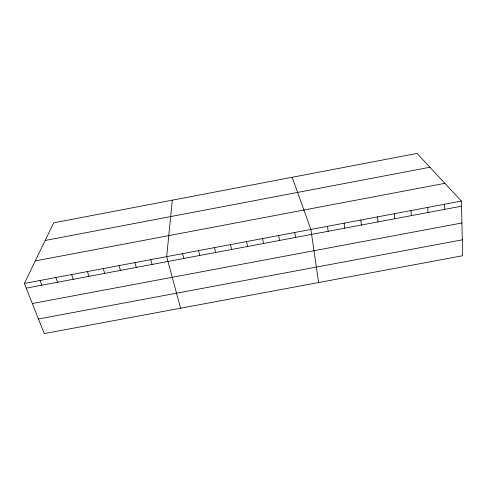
<?xml version="1.0" encoding="UTF-8"?>
<svg xmlns="http://www.w3.org/2000/svg" width="487" height="487" viewBox="0 0 487 487"><rect width="100%" height="100%" fill="white"/><g stroke="black" fill="none" stroke-linecap="round" stroke-linejoin="round"><path stroke-width="0.73" d="M172.301 200.175L166.676 256.625L180.586 308.21M24.35 283.452L53.728 222.821L417.036 153.429L461.426 201.07L462.65 255.742L44.268 333.571L24.35 283.452L461.426 201.07M45.181 240.462L429.918 167.254M35.265 260.922L444.899 183.325M26.213 288.14L461.542 206.19M32.331 303.535L461.919 222.985M38.467 318.979L462.297 239.829M40.074 280.488L41.876 285.193M55.816 277.523L57.557 282.241M292.163 177.28L310.876 229.444L318.614 282.533M71.589 274.546L73.263 279.282M87.38 271.569L88.993 276.324M103.195 268.593L104.748 273.359M119.029 265.604L120.52 270.388M134.893 262.615L136.317 267.412M150.775 259.626L152.139 264.435M182.607 253.624L183.849 258.469M198.562 250.616L199.737 255.474M214.536 247.603L215.644 252.479M230.534 244.59L231.581 249.478M246.556 241.57L247.536 246.477M262.596 238.545L263.516 243.47M278.667 235.519L279.52 240.456M294.757 232.482L295.548 237.437M327.501 226.315L328.159 231.301M344.157 223.174L344.747 228.178M360.83 220.033L361.354 225.049M377.535 216.879L377.991 221.92M394.263 213.726L394.653 218.779M411.016 210.573L411.338 215.638M427.793 207.407L428.049 212.496M444.601 204.242L444.783 209.343"/></g></svg>
